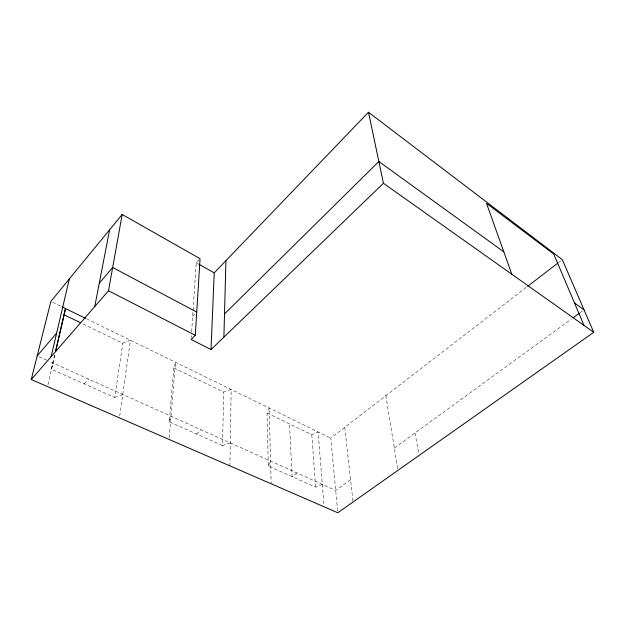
<?xml version="1.0" encoding="UTF-8"?>
<svg xmlns="http://www.w3.org/2000/svg" width="625" height="625" viewBox="0 0 625 625"><rect width="100%" height="100%" fill="white"/><g stroke="black" fill="none" stroke-linecap="round" stroke-linejoin="round"><path stroke-width="0.47" stroke-dasharray="3.12 2.34" d="M229.906 465.875L231.164 389.461L223.766 392.086L173.844 367.914L175.523 362.281L169.148 438.461M230.281 442.922L222.438 445.563L223.766 392.086M191.266 337.508L191.398 335.57M191.656 331.695L193.016 311.32M193.078 310.344L196.258 262.734L199.414 259.352M222.438 445.563L169.258 421.82L173.844 367.914M119.711 415.992L130.414 340.25L122.836 343.219L82.422 323.648M54.664 355.117L51.414 369.203L114.688 397.453L122.836 343.219M47.977 384.727L54.922 354.547M51.414 369.203L52.977 363M169.258 421.82L171.008 416.203M322.32 484.406L315.641 487.172L268.344 466.055L267.039 413.031L269.141 408.016L271.164 482.867M268.344 466.055L270.578 461.086M84.188 383.836L88.641 379.07M192.695 316.172L195.391 313.43M196.555 434.008L201.25 429.836M337.617 510.82L330.797 438.133L526.852 286.938M558.445 262.617L560.758 260.836M296.938 472.969L292.109 476.664L289.508 423.914M394.32 448.07L571.453 319.016M580.102 312.711L582.461 310.992M350.57 479.695L335.703 490.438L48.594 361.023M267.039 413.031L311.797 434.703L318.094 431.93L323.969 504.945M114.688 397.453L122.758 394.453M38.945 356.672L47.719 360.625M52.602 302.234L62.07 306.859M86.562 318.828L330.797 438.133M196.258 262.734L197.891 263.656M414.977 433.023L418.852 453.711M385.82 395.5L397.664 468.711M344.781 427.297L352.938 501.141M311.797 434.703L315.641 487.172"/><path stroke-width="0.94" d="M223.898 337.156L225.922 260.68M211.023 349.578L214.227 272.859L368.477 112.242L562.305 259.648L593.75 332.297L337.797 512.758L31.25 379.539L50.883 301.398L122.18 214.477L200.039 258.68L195.297 335.312L191.141 339.453L211.023 349.578L383.438 183.281L368.477 112.242M31.25 379.539L108.508 290.742L122.18 214.477M94.766 306.539L109.594 229.82M55.57 351.734L65.516 308.547L55.531 351.359M51.109 356.711L69.336 278.898M37.195 355.883L56.633 333.117M99.281 283.195L112.68 267.508L196.734 312.055M224.508 313.953L378.852 161.5L503.836 251.867M527.617 286.344L557.68 263.211M573.023 317.867L579.312 313.289M63.969 314.719L80.664 322.797M62.07 306.859L85.688 318.398M108.508 290.742L195.297 335.312M198.711 264.109L214.227 272.859M383.438 183.281L593.75 332.297M574.484 302.945L584.031 309.852M584.016 325.398L553.719 254.023L486.539 203.383L511.82 274.25"/></g></svg>
